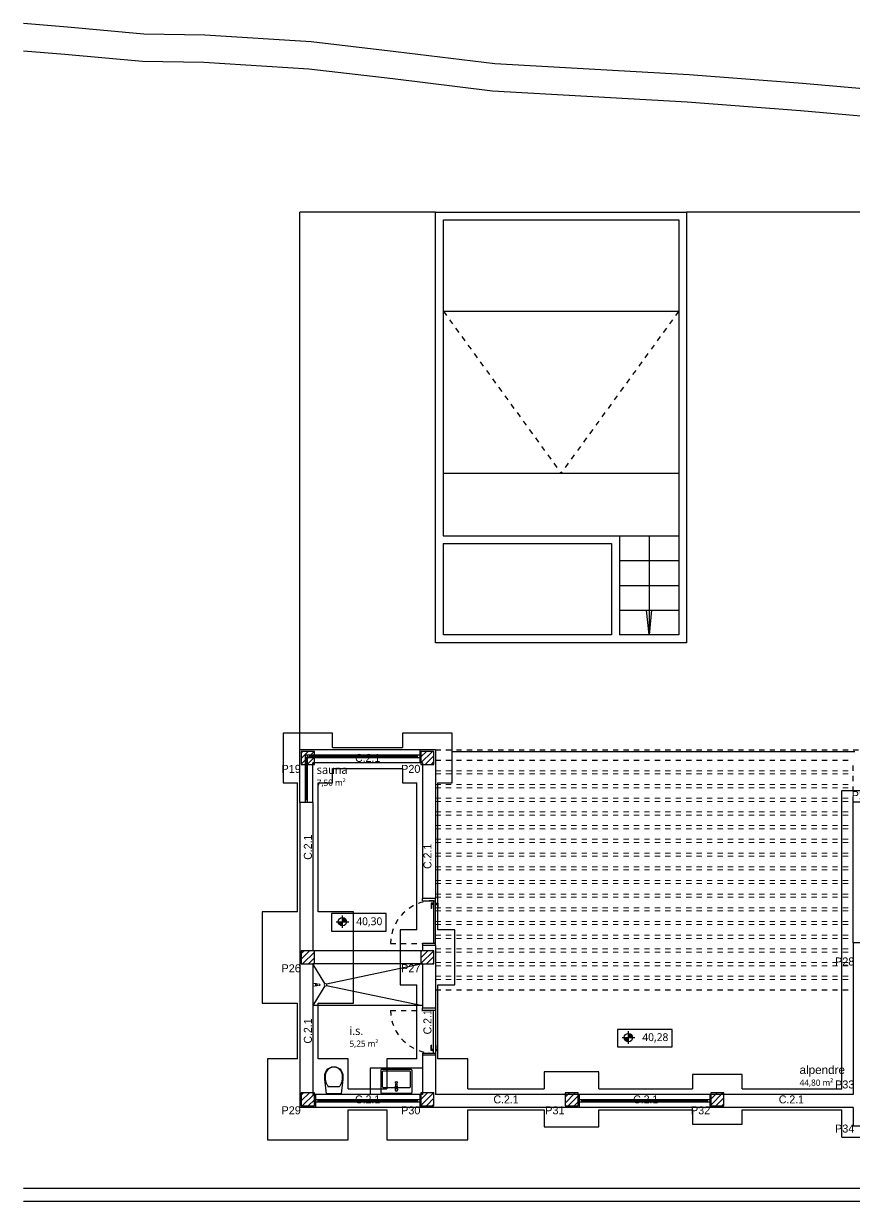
# Model space of a CAD drawing. Header units: millimetres. Extents: x 2071 to 2712, y 1262 to 1380.
# Drawn here: x 2396.57 to 2412.48, y 1355.6 to 1378.16 of the extents above; entities that cross this region are included whole.
import ezdxf
from ezdxf.enums import TextEntityAlignment as Align

# ---------------------------------------------------------------- set-up
doc = ezdxf.new("R2010")
doc.units = ezdxf.units.MM
doc.linetypes.add('LINHA DE CORTE', pattern=[0.065, 0, -0.065])
doc.linetypes.add('Tracejado', pattern=[0.2, 0.1, -0.1])
doc.layers.add('.arquitetura', color=9, linetype='Continuous')
doc.layers.add('.plantas - estrutura em betão', color=8, linetype='Continuous')
doc.styles.add('CYPETXT', font='arial', dxfattribs={"height": 0.2})
doc.styles.add('GENERATED_STYLE_2', font='Trebuchet MS.ttf')

# ---------------------------------------------------------------- blocks, each defined once
blk = doc.blocks.new('A$C6026761A')
h = blk.add_hatch(color=0)
h.dxf.hatch_style = 1
h.paths.add_polyline_path([(300, 500), (300, 300), (500, 300, 0.414214)])
h.paths.add_polyline_path([(300, 300), (100, 300, 0.414214), (300, 100)])
at = {"color": 0}
for p, q in [((300, 0), (300, 600)), ((0, 300), (600, 300))]:
    blk.add_line(p, q, dxfattribs=at)
blk.add_circle((300, 300), 200, dxfattribs=at)
blk = doc.blocks.new('sdvdsv')
at = {"layer": '.arquitetura', "ltscale": 0.1}
for p, q in [((449.336, -144.797), (449.336, -134.497)), ((451.936, -134.497), (449.336, -134.497)), ((464.686, -134.497), (456.742, -134.497))]:
    blk.add_line(p, q, dxfattribs=at)
at = {"layer": '.arquitetura', "color": 8, "linetype": 'Tracejado', "ltscale": 0.1}
for p in [(452.086, -136.397), (456.592, -136.397)]:
    blk.add_line(p, (454.338, -139.497), dxfattribs=at)
at = {"layer": '.arquitetura', "color": 8, "ltscale": 0.1}
for p, q in [((452.086, -136.397), (456.592, -136.397)), ((452.084, -139.497), (456.592, -139.497)), ((452.084, -140.697), (455.457, -140.697)), ((455.457, -140.697), (455.457, -142.597)), ((455.457, -140.697), (456.592, -140.697)), ((456.024, -140.697), (456.024, -142.597)), ((452.084, -140.847), (455.307, -140.847)), ((455.307, -140.847), (455.307, -142.597)), ((455.457, -141.172), (456.592, -141.172)), ((455.457, -141.647), (456.592, -141.647)), ((455.457, -142.122), (456.592, -142.122)), ((456.024, -142.597), (455.974, -142.122)), ((456.074, -142.122), (456.024, -142.597))]:
    blk.add_line(p, q, dxfattribs=at)
at = {"layer": '.arquitetura', "linetype": 'Continuous'}
for p, q in [((449.336, -145.807), (449.336, -144.797)), ((451.636, -144.797), (449.336, -144.797)), ((451.636, -144.797), (451.636, -145.047)), ((451.936, -144.797), (451.636, -144.797)), ((451.936, -144.797), (451.936, -147.647)), ((449.586, -145.807), (449.586, -145.047)), ((451.636, -145.047), (449.586, -145.047)), ((451.686, -145.047), (451.636, -145.047)), ((451.686, -145.047), (451.686, -147.647)), ((449.336, -145.807), (449.336, -151.647)), ((449.586, -145.807), (449.336, -145.807)), ((449.586, -145.807), (449.586, -148.647)), ((465.586, -145.797), (459.936, -145.797)), ((459.936, -148.497), (459.936, -145.797)), ((451.936, -147.647), (451.686, -147.647)), ((451.686, -148.647), (449.586, -148.647)), ((451.686, -148.547), (451.686, -148.647)), ((451.936, -148.547), (451.686, -148.547)), ((451.936, -148.547), (451.936, -149.747)), ((460.286, -148.497), (459.936, -148.497)), ((459.936, -148.497), (459.936, -151.397)), ((449.586, -148.897), (449.586, -151.397)), ((451.686, -148.897), (449.586, -148.897)), ((449.814, -149.275), (449.586, -148.897)), ((451.686, -148.897), (449.847, -149.284)), ((451.686, -148.897), (451.686, -149.747)), ((449.814, -149.319), (449.586, -149.697)), ((449.847, -149.31), (451.686, -149.697)), ((451.686, -149.697), (449.586, -149.697)), ((451.936, -149.747), (451.686, -149.747)), ((451.686, -150.647), (451.686, -151.397)), ((451.936, -150.647), (451.686, -150.647)), ((451.936, -150.647), (451.936, -151.397)), ((450.686, -150.897), (450.686, -151.397)), ((451.686, -150.897), (450.686, -150.897)), ((449.636, -151.397), (449.586, -151.397)), ((449.636, -151.397), (449.636, -151.647)), ((451.636, -151.397), (449.636, -151.397)), ((451.686, -151.397), (451.636, -151.397)), ((451.636, -151.397), (451.636, -151.647)), ((454.686, -151.397), (451.936, -151.397)), ((454.686, -151.397), (454.686, -151.647)), ((457.186, -151.397), (454.686, -151.397)), ((459.936, -151.397), (457.186, -151.397)), ((457.186, -151.397), (457.186, -151.647)), ((449.636, -151.647), (449.336, -151.647)), ((451.636, -151.647), (449.636, -151.647)), ((454.686, -151.647), (451.636, -151.647)), ((457.186, -151.647), (454.686, -151.647)), ((459.936, -151.647), (457.186, -151.647)), ((459.936, -151.647), (459.936, -151.997)), ((459.936, -151.997), (475.736, -151.997)), ((475.386, -153.197), (444.047, -153.197)), ((475.386, -153.447), (444.047, -153.447))]:
    blk.add_line(p, q, dxfattribs=at)
at = {"layer": '.arquitetura', "linetype": 'Tracejado', "ltscale": 0.1}
for p, q in [((451.936, -144.797), (464.686, -144.797)), ((451.936, -144.997), (459.936, -144.997)), ((459.936, -145.797), (459.936, -144.997)), ((451.076, -148.507), (451.686, -148.507)), ((451.936, -149.397), (459.936, -149.397)), ((451.076, -149.787), (451.686, -149.787))]:
    blk.add_line(p, q, dxfattribs=at)
at = {"layer": '.arquitetura'}
for p, q in [((451.636, -144.902), (449.441, -144.902)), ((449.441, -144.902), (449.441, -145.807)), ((449.441, -144.942), (451.636, -144.942)), ((449.441, -144.992), (449.481, -144.992)), ((449.456, -145.032), (449.441, -145.032)), ((449.456, -145.017), (449.456, -145.007)), ((449.456, -145.007), (449.466, -145.007)), ((449.466, -145.017), (449.456, -145.017)), ((449.456, -145.732), (449.456, -145.017)), ((449.466, -145.007), (449.466, -145.017)), ((449.466, -145.732), (449.466, -145.017)), ((449.481, -145.032), (449.466, -145.032)), ((449.481, -145.807), (449.481, -144.902)), ((449.531, -144.942), (449.531, -144.902)), ((449.546, -144.927), (449.546, -144.917)), ((449.546, -144.917), (449.556, -144.917)), ((449.556, -144.927), (449.546, -144.927)), ((449.556, -144.917), (449.556, -144.927)), ((449.556, -144.917), (451.561, -144.917)), ((449.556, -144.927), (451.561, -144.927)), ((449.571, -144.902), (449.571, -144.917)), ((449.571, -144.927), (449.571, -144.942)), ((451.546, -144.917), (451.546, -144.902)), ((451.546, -144.942), (451.546, -144.927)), ((451.561, -144.927), (451.561, -144.917)), ((451.561, -144.917), (451.571, -144.917)), ((451.571, -144.927), (451.561, -144.927)), ((451.571, -144.917), (451.571, -144.927)), ((451.586, -144.902), (451.586, -144.942)), ((449.441, -145.717), (449.456, -145.717)), ((449.456, -145.742), (449.456, -145.732)), ((449.456, -145.732), (449.466, -145.732)), ((449.466, -145.717), (449.481, -145.717)), ((449.466, -145.732), (449.466, -145.742)), ((449.481, -145.757), (449.441, -145.757)), ((449.466, -145.742), (449.456, -145.742)), ((451.686, -147.687), (451.686, -147.647)), ((451.686, -147.687), (451.936, -147.687)), ((451.891, -147.737), (451.849, -147.737)), ((451.849, -147.737), (451.849, -147.837)), ((451.891, -147.757), (451.861, -147.757)), ((451.861, -147.757), (451.861, -147.837)), ((451.891, -147.727), (451.891, -147.767)), ((451.891, -147.727), (451.896, -147.727)), ((451.891, -147.767), (451.896, -147.767)), ((451.896, -147.687), (451.896, -148.507)), ((451.936, -148.547), (451.936, -147.647)), ((451.936, -147.727), (451.941, -147.727)), ((451.936, -147.767), (451.941, -147.767)), ((451.941, -147.727), (451.941, -147.767)), ((451.941, -147.737), (451.983, -147.737)), ((451.941, -147.757), (451.971, -147.757)), ((451.971, -147.757), (451.971, -147.837)), ((451.983, -147.737), (451.983, -147.837)), ((451.861, -147.837), (451.849, -147.837)), ((451.971, -147.837), (451.983, -147.837)), ((451.686, -148.507), (451.686, -148.547)), ((451.936, -148.507), (451.686, -148.507)), ((451.686, -149.787), (451.686, -149.747)), ((451.936, -149.787), (451.686, -149.787)), ((451.896, -150.607), (451.896, -149.787)), ((451.936, -149.747), (451.936, -150.647)), ((451.861, -150.457), (451.849, -150.457)), ((451.849, -150.557), (451.849, -150.457)), ((451.861, -150.537), (451.861, -150.457)), ((451.971, -150.457), (451.983, -150.457)), ((451.971, -150.537), (451.971, -150.457)), ((451.983, -150.557), (451.983, -150.457)), ((451.686, -150.607), (451.686, -150.647)), ((451.686, -150.607), (451.936, -150.607)), ((451.891, -150.557), (451.849, -150.557)), ((451.891, -150.537), (451.861, -150.537)), ((451.891, -150.567), (451.891, -150.527)), ((451.891, -150.527), (451.896, -150.527)), ((451.891, -150.567), (451.896, -150.567)), ((451.936, -150.527), (451.941, -150.527)), ((451.936, -150.567), (451.941, -150.567)), ((451.941, -150.567), (451.941, -150.527)), ((451.941, -150.537), (451.971, -150.537)), ((451.941, -150.557), (451.983, -150.557)), ((451.636, -151.502), (449.636, -151.502)), ((449.636, -151.542), (451.636, -151.542)), ((449.686, -151.542), (449.686, -151.502)), ((449.701, -151.527), (449.701, -151.517)), ((449.701, -151.517), (449.711, -151.517)), ((449.711, -151.527), (449.701, -151.527)), ((449.711, -151.517), (449.711, -151.527)), ((449.711, -151.517), (451.561, -151.517)), ((449.711, -151.527), (451.561, -151.527)), ((449.726, -151.502), (449.726, -151.517)), ((449.726, -151.527), (449.726, -151.542)), ((451.546, -151.517), (451.546, -151.502)), ((451.546, -151.542), (451.546, -151.527)), ((451.561, -151.527), (451.561, -151.517)), ((451.561, -151.517), (451.571, -151.517)), ((451.571, -151.527), (451.561, -151.527)), ((451.571, -151.517), (451.571, -151.527)), ((451.586, -151.502), (451.586, -151.542)), ((457.186, -151.502), (454.686, -151.502)), ((454.686, -151.542), (457.186, -151.542)), ((454.736, -151.542), (454.736, -151.502)), ((454.751, -151.527), (454.751, -151.517)), ((454.751, -151.517), (454.761, -151.517)), ((454.761, -151.527), (454.751, -151.527)), ((454.761, -151.517), (454.761, -151.527)), ((454.761, -151.517), (457.111, -151.517)), ((454.761, -151.527), (457.111, -151.527)), ((454.776, -151.502), (454.776, -151.517)), ((454.776, -151.527), (454.776, -151.542)), ((457.096, -151.517), (457.096, -151.502)), ((457.096, -151.542), (457.096, -151.527)), ((457.111, -151.527), (457.111, -151.517)), ((457.111, -151.517), (457.121, -151.517)), ((457.121, -151.527), (457.111, -151.527)), ((457.121, -151.517), (457.121, -151.527)), ((457.136, -151.502), (457.136, -151.542))]:
    blk.add_line(p, q, dxfattribs=at)
at = {"layer": '.arquitetura', "linetype": 'LINHA DE CORTE', "lineweight": 9}
for p, q in [((451.936, -145.2), (459.936, -145.2)), ((451.936, -145.26), (459.936, -145.26)), ((451.936, -145.462), (459.936, -145.462)), ((451.936, -145.522), (459.936, -145.522)), ((451.936, -145.724), (459.936, -145.724)), ((451.936, -145.784), (459.936, -145.784)), ((451.936, -145.987), (459.936, -145.987)), ((451.936, -146.047), (459.936, -146.047)), ((451.936, -146.249), (459.936, -146.249)), ((451.936, -146.309), (459.936, -146.309)), ((451.936, -146.511), (459.936, -146.511)), ((451.936, -146.571), (459.936, -146.571)), ((451.936, -146.774), (459.936, -146.774)), ((451.936, -146.834), (459.936, -146.834)), ((451.936, -147.036), (459.936, -147.036)), ((451.936, -147.096), (459.936, -147.096)), ((451.936, -147.298), (459.936, -147.298)), ((451.936, -147.358), (459.936, -147.358)), ((451.936, -147.561), (459.936, -147.561)), ((451.936, -147.621), (459.936, -147.621)), ((451.936, -147.823), (459.936, -147.823)), ((451.936, -147.883), (459.936, -147.883)), ((451.936, -148.085), (459.936, -148.085)), ((451.936, -148.145), (459.936, -148.145)), ((451.936, -148.348), (459.936, -148.348)), ((451.936, -148.408), (459.936, -148.408)), ((451.936, -148.61), (459.936, -148.61)), ((451.936, -148.67), (459.936, -148.67)), ((451.936, -148.873), (459.936, -148.873)), ((451.936, -148.933), (459.936, -148.933)), ((451.936, -149.135), (459.936, -149.135)), ((451.936, -149.195), (459.936, -149.195))]:
    blk.add_line(p, q, dxfattribs=at)
at = {"layer": '.arquitetura', "linetype": 'Continuous', "flags": 128}
blk.add_lwpolyline([(495.07, -135.125), (493.48, -134.982), (488.171, -134.53), (485.865, -134.359), (479.889, -133.881), (476.452, -133.58), (473.731, -133.373), (471.152, -133.15), (469.078, -133.03), (466.148, -132.754), (463.987, -132.515), (460.783, -132.192), (458.964, -132.037), (456.792, -131.868), (453.072, -131.659), (451.177, -131.425), (449.554, -131.238), (447.517, -131.109), (446.351, -131.089), (444.885, -130.958), (444.047, -130.887)], dxfattribs=at)
at = {"layer": '.arquitetura', "linetype": 'Continuous'}
blk.add_lwpolyline([(495.07, -135.652), (493.434, -135.505), (488.13, -135.054), (485.825, -134.882), (479.845, -134.404), (476.409, -134.103), (473.688, -133.896), (471.114, -133.674), (469.038, -133.553), (466.094, -133.277), (463.932, -133.037), (460.734, -132.715), (458.922, -132.56), (456.757, -132.392), (453.025, -132.182), (451.115, -131.946), (449.507, -131.761), (447.496, -131.634), (446.323, -131.613), (444.84, -131.481), (444.047, -131.413)], dxfattribs=at)
at = {"layer": '.arquitetura', "color": 8, "ltscale": 0.1}
blk.add_lwpolyline([(451.936, -134.497), (456.742, -134.497), (456.742, -142.747), (451.936, -142.747)], close=True, dxfattribs=at)
for points in [[(452.086, -140.697), (452.086, -134.647), (456.592, -134.647), (456.592, -142.597), (455.457, -142.597)], [(455.307, -142.597), (452.086, -142.597), (452.086, -140.847)]]:
    blk.add_lwpolyline(points, dxfattribs=at)
at = {"layer": '.arquitetura'}
for points in [[(449.945, -147.931), (449.945, -148.268), (450.992, -148.268), (450.992, -147.931)], [(455.422, -150.151), (455.422, -150.488), (456.469, -150.488), (456.469, -150.151)]]:
    blk.add_lwpolyline(points, close=True, dxfattribs=at)
at = {"layer": '.arquitetura', "linetype": 'Continuous', "lineweight": 5}
for points in [[(449.662, -149.28, -0.545546), (449.662, -149.315, -0.12102), (449.653, -149.318), (449.611, -149.322, -1), (449.611, -149.272), (449.653, -149.276, -0.12102)], [(449.651, -149.284, -1), (449.651, -149.311), (449.636, -149.311), (449.636, -149.284)]]:
    blk.add_lwpolyline(points, format="xyb", close=True, dxfattribs=at)
blk.add_lwpolyline([(449.662, -149.315), (449.715, -149.308, 0.882566), (449.715, -149.286), (449.662, -149.28)], format="xyb", dxfattribs=at)
at = {"layer": '.arquitetura', "linetype": 'Continuous'}
for points in [[(449.831, -150.978), (449.85, -150.94), (449.876, -150.91), (449.909, -150.887), (449.947, -150.872), (449.988, -150.867), (450.029, -150.872), (450.068, -150.887), (450.101, -150.91), (450.126, -150.94), (450.145, -150.978), (450.158, -151.019), (450.163, -151.061), (450.162, -151.103), (450.129, -151.387), (449.847, -151.387), (449.815, -151.103), (449.814, -151.061), (449.819, -151.019)], [(449.865, -151.387), (449.865, -151.382), (450.111, -151.382), (450.111, -151.387)]]:
    blk.add_lwpolyline(points, close=True, dxfattribs=at)
for points in [[(450.901, -151.372), (451.471, -151.372, 0.414214), (451.486, -151.357), (451.486, -150.937, 0.414214), (451.471, -150.922), (450.901, -150.922, 0.414214), (450.886, -150.937), (450.886, -151.357, 0.414214)], [(450.916, -150.967), (450.916, -151.247, 0.414214), (450.931, -151.262), (451.441, -151.262, 0.414214), (451.456, -151.247), (451.456, -150.967, 0.414214), (451.441, -150.952), (450.931, -150.952, 0.414214)], [(451.199, -151.272, 1), (451.172, -151.272), (451.172, -151.287), (451.199, -151.287)]]:
    blk.add_lwpolyline(points, format="xyb", close=True, dxfattribs=at)
blk.add_lwpolyline([(451.168, -151.261, 0.12102), (451.165, -151.27), (451.161, -151.312, 1), (451.211, -151.312), (451.207, -151.27, 0.12102), (451.203, -151.261, 0.545546), (451.168, -151.261), (451.175, -151.208, -0.882566), (451.197, -151.208), (451.203, -151.261)], format="xyb", dxfattribs=at)
at = {"layer": '.arquitetura', "linetype": 'Continuous', "lineweight": 5}
blk.add_circle((449.826, -149.297), 0.025, dxfattribs=at)
at = {"layer": '.arquitetura', "linetype": 'Continuous'}
blk.add_circle((451.186, -151.17), 0.02, dxfattribs=at)
at = {"layer": '.arquitetura', "linetype": 'Tracejado', "ltscale": 0.1}
for centre, start, end in [((451.896, -148.507), 90, 180), ((451.896, -149.787), 180, 270)]:
    blk.add_arc(centre, 0.82, start, end, dxfattribs=at)
at = {"layer": '.arquitetura', "linetype": 'Continuous'}
blk.add_rational_spline([(450.155, -151.064), (450.158, -151.162), (450.097, -151.247), (450.043, -151.247), (449.988, -151.247), (449.934, -151.247), (449.879, -151.247), (449.819, -151.162), (449.821, -151.064), (449.814, -150.963), (449.907, -150.896), (449.944, -150.874), (449.988, -150.874), (450.033, -150.874), (450.07, -150.896), (450.162, -150.963), (450.155, -151.064)], [1, 0.962013989185, 1, 1, 1, 1, 1, 0.962013989185, 1, 0.90031906162, 1, 0.951314946504, 1, 0.951314946504, 1, 0.90031906162, 1], degree=2, knots=[0, 0, 0, 0.553021, 0.553021, 1.553021, 1.553021, 2.553021, 2.553021, 3.106041, 3.106041, 4.00663, 4.00663, 4.633273, 4.633273, 5.259917, 5.259917, 6.160506, 6.160506, 6.160506], dxfattribs=at)
at = {"layer": '.arquitetura', "xscale": 0.0004, "yscale": 0.0004, "zscale": 0.0004}
for p in [(450.033, -148.209), (455.51, -150.429)]:
    blk.add_blockref('A$C6026761A', p, dxfattribs=at)
at = {"layer": '.arquitetura', "char_height": 0.16, "attachment_point": 1, "style": 'GENERATED_STYLE_2'}
for s, insert, width in [('sauna\\P{\\H0.75x;7,50 m²}', (449.661, -145.099), 1.63695), ('i.s.\\P{\\H0.75x;5,25 m²}', (450.287, -150.098), 1.63695), ('\\A1;{\\fArial Unicode MS|b0|i0|c0|p34;alpendre\\H0.66x;\\S^  ;\\H1.5152x;\\P\\A0;\\fTrebuchet MS|b0|i0|c0|p38;\\H0.74998x;44,80 m²}', (458.907, -150.846), 2.06193)]:
    blk.add_mtext(s, dxfattribs=dict(at, insert=insert, width=width))
at = {"layer": '.arquitetura', "char_height": 0.15, "attachment_point": 1, "style": 'GENERATED_STYLE_2'}
for s, insert in [('\\pxqr;40,30', (450.02, -148.006)), ('\\pxqr;40,28', (455.497, -150.226))]:
    blk.add_mtext_dynamic_manual_height_columns(s, width=0.89733, gutter_width=0.75, heights=[0], dxfattribs=dict(at, insert=insert))

msp = doc.modelspace()

# ---------------------------------------------------------------- linework, layer by layer
at = {"layer": '.plantas - estrutura em betão'}
for p, q in [((2402.49159, 1364.29561), (2403.83159, 1364.29561)), ((2401.89159, 1363.97445), (2402.13775, 1364.22061)), ((2401.89159, 1364.08759), (2402.02462, 1364.22061)), ((2401.89159, 1364.20072), (2401.91148, 1364.22061)), ((2402.00089, 1363.97061), (2402.14159, 1364.11131)), ((2404.18159, 1364.00171), (2404.4005, 1364.22061)), ((2404.18159, 1364.11484), (2404.28736, 1364.22061)), ((2404.26363, 1363.97061), (2404.43159, 1364.13857)), ((2404.37677, 1363.97061), (2404.43159, 1364.02543)), ((2402.11403, 1363.97061), (2402.14159, 1363.99817)), ((2402.49159, 1363.89561), (2403.83159, 1363.89561)), ((2403.83159, 1363.89561), (2403.83159, 1363.62061)), ((2401.54159, 1363.62061), (2401.81659, 1363.62061)), ((2401.81659, 1361.15061), (2401.81659, 1363.62061)), ((2402.21659, 1361.15061), (2402.21659, 1363.62061)), ((2403.83159, 1363.62061), (2404.10659, 1363.62061)), ((2404.10659, 1360.80061), (2404.10659, 1363.62061)), ((2404.50659, 1360.80061), (2404.50659, 1363.62061)), ((2412.24159, 1363.47061), (2417.8916, 1363.47061)), ((2412.24159, 1360.40561), (2412.24159, 1363.47061)), ((2401.89159, 1360.24092), (2402.05128, 1360.40061)), ((2401.89159, 1360.35406), (2401.93814, 1360.40061)), ((2401.91442, 1360.15061), (2402.14159, 1360.37779)), ((2402.02755, 1360.15061), (2402.14159, 1360.26465)), ((2404.18159, 1360.15505), (2404.42716, 1360.40061)), ((2404.18159, 1360.38132), (2404.20088, 1360.40061)), ((2404.18159, 1360.26818), (2404.31402, 1360.40061)), ((2404.29029, 1360.15061), (2404.43159, 1360.29191)), ((2412.24159, 1357.75561), (2412.24159, 1360.40561)), ((2402.14069, 1360.15061), (2402.14159, 1360.15151)), ((2404.40343, 1360.15061), (2404.43159, 1360.17877)), ((2403.78159, 1359.75061), (2404.10659, 1359.75061)), ((2404.10659, 1358.33061), (2404.10659, 1359.75061)), ((2404.50659, 1358.33061), (2404.50659, 1359.75061)), ((2401.14159, 1359.40061), (2401.81659, 1359.40061)), ((2401.81659, 1358.33061), (2401.81659, 1359.40061)), ((2402.21659, 1358.33061), (2402.21659, 1359.40061)), ((2402.79159, 1357.75561), (2403.53159, 1357.75561)), ((2405.08159, 1357.75561), (2406.54168, 1357.75561)), ((2407.59168, 1357.75561), (2409.38168, 1357.75561)), ((2410.33168, 1357.75561), (2412.24159, 1357.75561)), ((2401.89159, 1357.52563), (2402.04657, 1357.68061)), ((2401.89159, 1357.63877), (2401.93343, 1357.68061)), ((2401.90971, 1357.43061), (2402.14159, 1357.6625)), ((2402.02284, 1357.43061), (2402.14159, 1357.54936)), ((2404.18159, 1357.43976), (2404.42245, 1357.68061)), ((2404.18159, 1357.66603), (2404.19617, 1357.68061)), ((2404.18159, 1357.55289), (2404.30931, 1357.68061)), ((2404.28558, 1357.43061), (2404.43159, 1357.57662)), ((2406.94168, 1357.48456), (2407.13774, 1357.68061)), ((2406.94168, 1357.59769), (2407.0246, 1357.68061)), ((2407.00087, 1357.43061), (2407.19168, 1357.62142)), ((2407.11401, 1357.43061), (2407.19168, 1357.50828)), ((2409.73168, 1357.44613), (2409.96616, 1357.68061)), ((2409.73168, 1357.6724), (2409.73989, 1357.68061)), ((2409.73168, 1357.55927), (2409.85303, 1357.68061)), ((2409.8293, 1357.43061), (2409.98168, 1357.58299)), ((2402.13598, 1357.43061), (2402.14159, 1357.43622)), ((2402.79159, 1357.35561), (2403.53159, 1357.35561)), ((2403.53159, 1357.35561), (2403.53159, 1356.78061)), ((2404.39872, 1357.43061), (2404.43159, 1357.46348)), ((2405.08159, 1357.35561), (2406.54168, 1357.35561)), ((2406.54168, 1357.35561), (2406.54168, 1357.03061)), ((2407.59168, 1357.35561), (2409.38168, 1357.35561)), ((2409.38168, 1357.35561), (2409.38168, 1357.08061)), ((2409.94244, 1357.43061), (2409.98168, 1357.46985)), ((2410.33168, 1357.35561), (2412.24159, 1357.35561)), ((2412.24159, 1356.83061), (2412.24159, 1357.35561)), ((2412.24159, 1356.83061), (2418.2566, 1356.83061))]:
    msp.add_line(p, q, dxfattribs=at)
for points in [[(2402.49159, 1364.29561), (2402.49159, 1364.57061), (2401.54159, 1364.57061), (2401.54159, 1363.62061)], [(2404.50659, 1363.62061), (2404.78159, 1363.62061), (2404.78159, 1364.57061), (2403.83159, 1364.57061), (2403.83159, 1364.29561)], [(2404.78159, 1364.22061), (2412.49159, 1364.22061)], [(2402.21659, 1363.62061), (2402.49159, 1363.62061), (2402.49159, 1363.89561)], [(2401.81659, 1361.15061), (2401.14159, 1361.15061), (2401.14159, 1359.40061)], [(2402.21659, 1359.40061), (2402.89159, 1359.40061), (2402.89159, 1361.15061), (2402.21659, 1361.15061)], [(2404.10659, 1360.80061), (2403.78159, 1360.80061), (2403.78159, 1359.75061)], [(2404.50659, 1359.75061), (2404.83159, 1359.75061), (2404.83159, 1360.80061), (2404.50659, 1360.80061)], [(2401.81659, 1358.33061), (2401.24159, 1358.33061), (2401.24159, 1356.78061)], [(2402.79159, 1357.75561), (2402.79159, 1358.33061), (2402.21659, 1358.33061)], [(2404.10659, 1358.33061), (2403.53159, 1358.33061), (2403.53159, 1357.75561)], [(2405.08159, 1357.75561), (2405.08159, 1358.33061), (2404.50659, 1358.33061)], [(2407.59168, 1357.75561), (2407.59168, 1358.08061), (2406.54168, 1358.08061), (2406.54168, 1357.75561)], [(2410.33168, 1357.75561), (2410.33168, 1358.03061), (2409.38168, 1358.03061), (2409.38168, 1357.75561)], [(2401.24159, 1356.78061), (2402.79159, 1356.78061), (2402.79159, 1357.35561)], [(2403.53159, 1356.78061), (2405.08159, 1356.78061), (2405.08159, 1357.35561)], [(2406.54168, 1357.03061), (2407.59168, 1357.03061), (2407.59168, 1357.35561)], [(2409.38168, 1357.08061), (2410.33168, 1357.08061), (2410.33168, 1357.35561)]]:
    msp.add_lwpolyline(points, dxfattribs=at)
for points in [[(2401.89159, 1363.97061), (2402.14159, 1363.97061), (2402.14159, 1364.22061), (2401.89159, 1364.22061), (2401.89159, 1363.97061)], [(2404.18159, 1363.97061), (2404.43159, 1363.97061), (2404.43159, 1364.22061), (2404.18159, 1364.22061), (2404.18159, 1363.97061)], [(2401.89159, 1360.15061), (2402.14159, 1360.15061), (2402.14159, 1360.40061), (2401.89159, 1360.40061), (2401.89159, 1360.15061)], [(2404.18159, 1360.15061), (2404.43159, 1360.15061), (2404.43159, 1360.40061), (2404.18159, 1360.40061), (2404.18159, 1360.15061)], [(2401.89159, 1357.43061), (2402.14159, 1357.43061), (2402.14159, 1357.68061), (2401.89159, 1357.68061), (2401.89159, 1357.43061)], [(2404.18159, 1357.43061), (2404.43159, 1357.43061), (2404.43159, 1357.68061), (2404.18159, 1357.68061), (2404.18159, 1357.43061)], [(2406.94168, 1357.43061), (2407.19168, 1357.43061), (2407.19168, 1357.68061), (2406.94168, 1357.68061), (2406.94168, 1357.43061)], [(2409.73168, 1357.43061), (2409.98168, 1357.43061), (2409.98168, 1357.68061), (2409.73168, 1357.68061), (2409.73168, 1357.43061)]]:
    msp.add_lwpolyline(points, close=True, dxfattribs=at)

# ---------------------------------------------------------------- block references
at = {"layer": '.arquitetura', "linetype": 'Continuous'}
msp.add_blockref('sdvdsv', (1952.52585, 1509.04785), dxfattribs=at)

# ---------------------------------------------------------------- texts
at = {"layer": '.plantas - estrutura em betão', "style": 'CYPETXT'}
for s, width, p, p2 in [('C.2.1', 0.940461, (2402.92084, 1364.01895), (2403.40234, 1364.01895)), ('P19', 0.968156, (2401.51259, 1363.80978), (2401.88159, 1363.80978)), ('P20', 0.968156, (2403.80259, 1363.80978), (2404.17159, 1363.80978)), ('P21', 0.968156, (2412.43209, 1363.30478), (2412.80109, 1363.30478)), ('P28', 0.968156, (2412.11259, 1360.11978), (2412.48159, 1360.11978)), ('P26', 0.968156, (2401.51259, 1359.98978), (2401.88159, 1359.98978)), ('P27', 0.968156, (2403.80259, 1359.98978), (2404.17159, 1359.98978)), ('P33', 0.968156, (2412.11259, 1357.76478), (2412.48159, 1357.76478)), ('C.2.1', 0.940461, (2402.92084, 1357.47895), (2403.40234, 1357.47895)), ('C.2.1', 0.940461, (2405.57088, 1357.47895), (2406.05238, 1357.47895)), ('C.2.1', 0.940461, (2408.24593, 1357.47895), (2408.72743, 1357.47895)), ('C.2.1', 0.940461, (2411.03593, 1357.47895), (2411.51743, 1357.47895)), ('P29', 0.968156, (2401.51259, 1357.26978), (2401.88159, 1357.26978)), ('P30', 0.968156, (2403.80259, 1357.26978), (2404.17159, 1357.26978)), ('P31', 0.968156, (2406.56268, 1357.26978), (2406.93168, 1357.26978)), ('P32', 0.968156, (2409.35268, 1357.26978), (2409.72168, 1357.26978)), ('P34', 0.968156, (2412.11259, 1356.91978), (2412.48159, 1356.91978))]:
    msp.add_text(s, height=0.153333, dxfattribs=dict(at, width=width)).set_placement(p, p2, align=Align.FIT)
at = {"layer": '.plantas - estrutura em betão', "style": 'CYPETXT', "width": 0.940461}
for p, p2 in [((2402.09326, 1362.14486), (2402.09326, 1362.62636)), ((2404.38326, 1361.96986), (2404.38326, 1362.45136)), ((2402.09326, 1358.62486), (2402.09326, 1359.10636)), ((2404.38326, 1358.79986), (2404.38326, 1359.28136))]:
    msp.add_text('C.2.1', height=0.153333, rotation=90, dxfattribs=at).set_placement(p, p2, align=Align.FIT)

doc.saveas('drawing.dxf')
